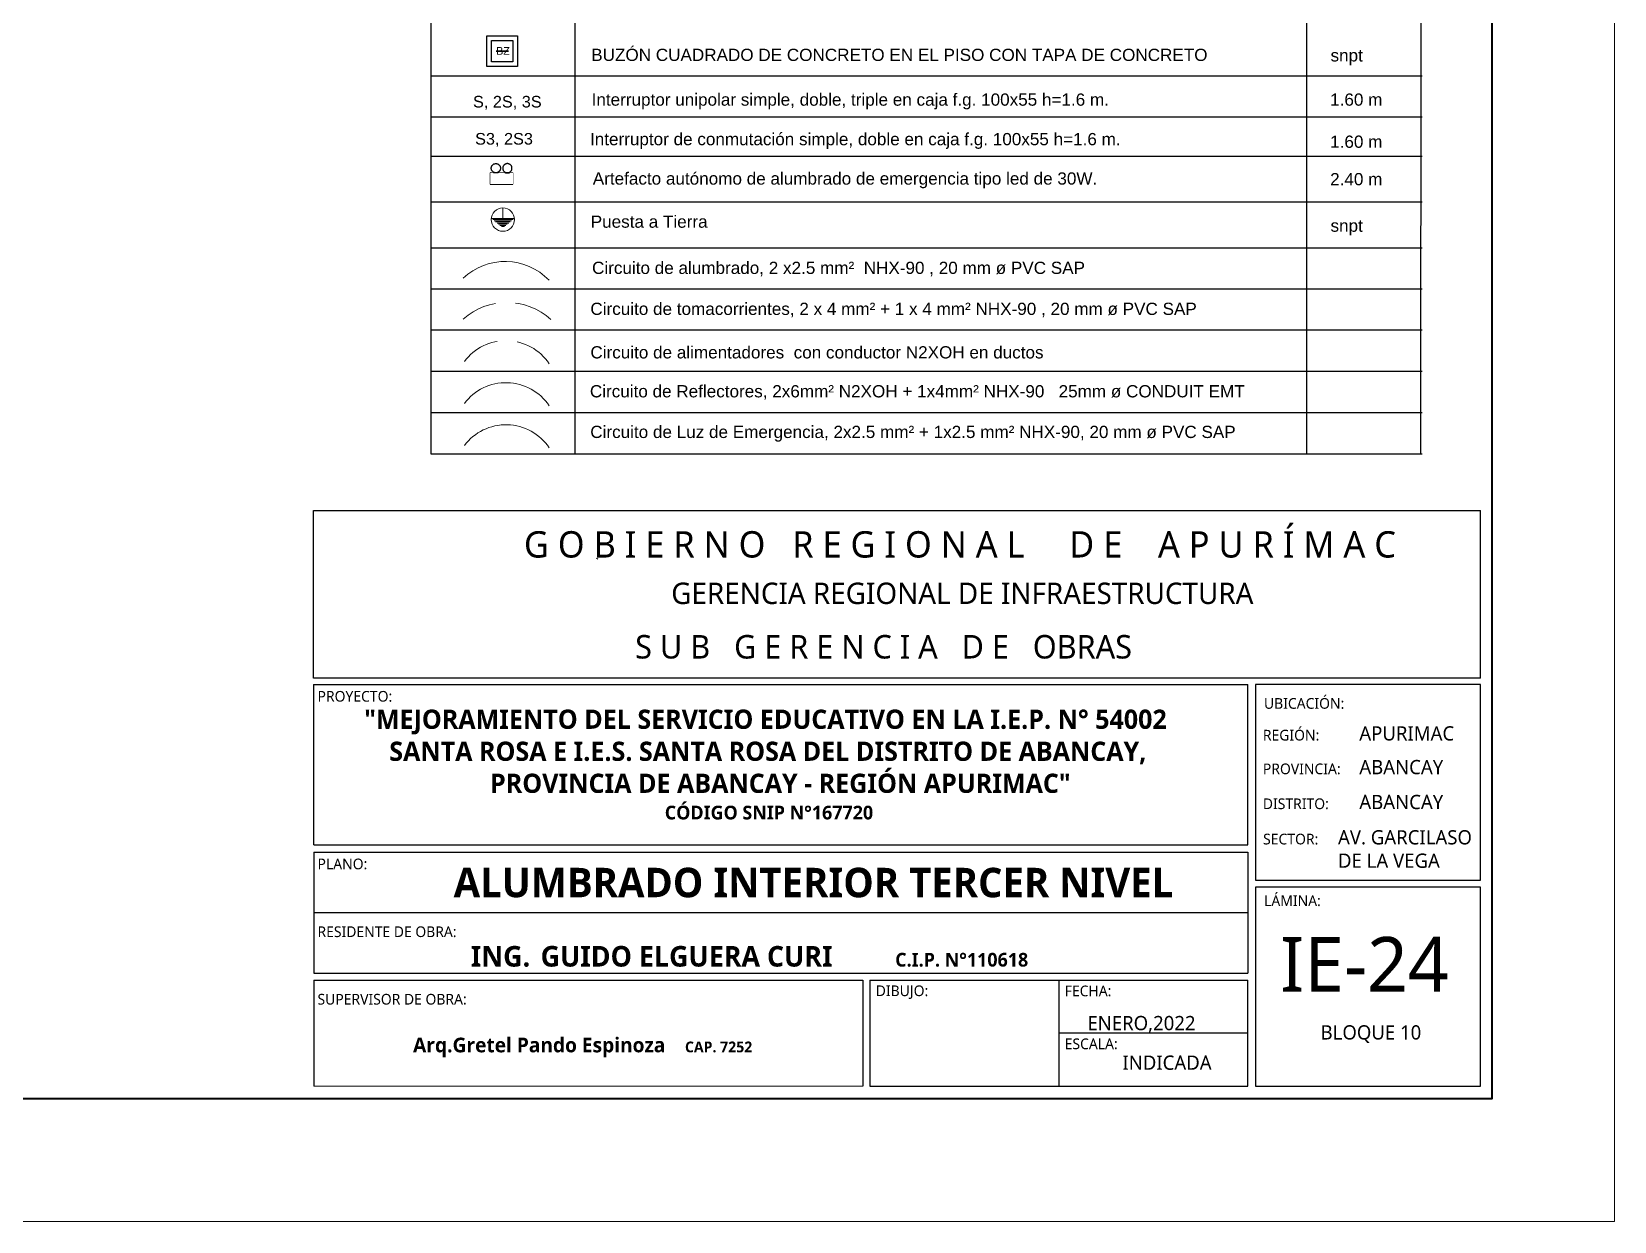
# Model space of a CAD drawing. Header units: metres. Extents: x -17 to 101, y 0 to 79.
# Drawn here: x 37.19 to 50.1, y 0 to 9.71 of the extents above; entities that cross this region are included whole.
import ezdxf
from ezdxf.enums import TextEntityAlignment as Align

# ---------------------------------------------------------------- set-up
doc = ezdxf.new("R2010")
doc.units = ezdxf.units.M
doc.set_wipeout_variables(frame=1)
doc.linetypes.add('CONTINUA', pattern=[0])
doc.linetypes.add('DASHED2', pattern=[0.375, 0.25, -0.125])
for name, color, linetype, lineweight in [('ALUMBRADO', 1, 'Continuous', 30), ('ARQ', 252, 'Continuous', 0), ('Cotas varias El', 253, 'Continuous', 13), ('Emergencia', 20, 'Continuous', 25), ('IE_ALIMENTADORES', 5, 'Continuous', 30), ('LINEAS_IND.', 252, 'Continuous', 5), ('Membrete', 250, 'Continuous', 15), ('ROTULO', 253, 'Continuous', 0)]:
    doc.layers.add(name, color=color, linetype=linetype, lineweight=lineweight)
doc.layers.add('IE-LEYENDA', color=142, linetype='Continuous')
doc.styles.add('Generales', font='trebuc.ttf', dxfattribs={"height": 0.1})
doc.styles.get("Standard").update_dxf_attribs({"font": 'arial.ttf'})
doc.styles.add('style1', font='arial.ttf', dxfattribs={"height": 0.35})

# ---------------------------------------------------------------- blocks, each defined once
blk = doc.blocks.new('Emergencia')
at = {"color": 1, "lineweight": 5}
blk.add_wipeout([(-0.077, -0.439), (-0.07, -0.435), (-0.064, -0.43), (-0.058, -0.425), (-0.052, -0.42), (-0.047, -0.413), (-0.042, -0.407), (-0.038, -0.4), (-0.034, -0.393), (-0.031, -0.386), (-0.029, -0.378), (-0.027, -0.37), (-0.026, -0.363), (-0.025, -0.355), (-0.025, -0.347), (-0.026, -0.339), (-0.027, -0.331), (-0.029, -0.323), (-0.031, -0.316), (-0.034, -0.308), (-0.038, -0.301), (-0.042, -0.294), (-0.047, -0.288), (-0.052, -0.282), (-0.058, -0.276), (-0.064, -0.271), (-0.07, -0.266), (-0.077, -0.262), (-0.084, -0.259), (-0.092, -0.256), (-0.099, -0.253), (-0.107, -0.251), (-0.115, -0.25), (-0.123, -0.249), (-0.131, -0.25), (-0.139, -0.25), (-0.146, -0.251), (-0.154, -0.253), (-0.162, -0.256), (-0.169, -0.259), (-0.176, -0.262), (-0.183, -0.267), (-0.189, -0.271), (-0.195, -0.276), (-0.201, -0.282), (-0.206, -0.288), (-0.211, -0.295), (-0.215, -0.301), (-0.219, -0.309), (-0.222, -0.316), (-0.224, -0.323), (-0.226, -0.331), (-0.227, -0.339), (-0.228, -0.347), (-0.228, -0.355), (-0.227, -0.363), (-0.226, -0.371), (-0.224, -0.379), (-0.222, -0.386), (-0.218, -0.393), (-0.215, -0.401), (-0.211, -0.407), (-0.206, -0.414), (-0.201, -0.42), (-0.195, -0.425), (-0.189, -0.431), (-0.183, -0.435), (-0.176, -0.439), (-0.169, -0.443), (-0.161, -0.446), (-0.154, -0.448), (-0.146, -0.45), (-0.138, -0.452), (-0.13, -0.452), (-0.122, -0.452), (-0.114, -0.452), (-0.107, -0.45), (-0.099, -0.448), (-0.091, -0.446), (-0.084, -0.443)], dxfattribs=at).dxf.layer = 'Emergencia'
at = {"layer": 'Emergencia', "color": 240, "true_color": 0xed1f24}
blk.add_lwpolyline([(-0.25, -0.25), (0.25, -0.25), (0.25, 0), (-0.25, 0)], close=True, dxfattribs=at)
at = {"color": 240, "lineweight": 5, "true_color": 0xed1f24}
blk.add_wipeout([(-0.25, -0.25), (0.25, -0.25), (0.25, 0), (-0.25, 0)], dxfattribs=at).dxf.layer = 'Emergencia'
at = {"layer": 'Emergencia', "color": 1}
blk.add_lwpolyline([(-0.077, -0.439), (-0.07, -0.435), (-0.064, -0.43), (-0.058, -0.425), (-0.052, -0.42), (-0.047, -0.413), (-0.042, -0.407), (-0.038, -0.4), (-0.034, -0.393), (-0.031, -0.386), (-0.029, -0.378), (-0.027, -0.37), (-0.026, -0.363), (-0.025, -0.355), (-0.025, -0.347), (-0.026, -0.339), (-0.027, -0.331), (-0.029, -0.323), (-0.031, -0.316), (-0.034, -0.308), (-0.038, -0.301), (-0.042, -0.294), (-0.047, -0.288), (-0.052, -0.282), (-0.058, -0.276), (-0.064, -0.271), (-0.07, -0.266), (-0.077, -0.262), (-0.084, -0.259), (-0.092, -0.256), (-0.099, -0.253), (-0.107, -0.251), (-0.115, -0.25), (-0.123, -0.249), (-0.131, -0.25), (-0.139, -0.25), (-0.146, -0.251), (-0.154, -0.253), (-0.162, -0.256), (-0.169, -0.259), (-0.176, -0.262), (-0.183, -0.267), (-0.189, -0.271), (-0.195, -0.276), (-0.201, -0.282), (-0.206, -0.288), (-0.211, -0.295), (-0.215, -0.301), (-0.219, -0.309), (-0.222, -0.316), (-0.224, -0.323), (-0.226, -0.331), (-0.227, -0.339), (-0.228, -0.347), (-0.228, -0.355), (-0.227, -0.363), (-0.226, -0.371), (-0.224, -0.379), (-0.222, -0.386), (-0.218, -0.393), (-0.215, -0.401), (-0.211, -0.407), (-0.206, -0.414), (-0.201, -0.42), (-0.195, -0.425), (-0.189, -0.431), (-0.183, -0.435), (-0.176, -0.439), (-0.169, -0.443), (-0.161, -0.446), (-0.154, -0.448), (-0.146, -0.45), (-0.138, -0.452), (-0.13, -0.452), (-0.122, -0.452), (-0.114, -0.452), (-0.107, -0.45), (-0.099, -0.448), (-0.091, -0.446), (-0.084, -0.443)], close=True, dxfattribs=at)
at = {"color": 1, "lineweight": 5}
blk.add_wipeout([(0.077, -0.439), (0.07, -0.435), (0.064, -0.43), (0.058, -0.425), (0.052, -0.42), (0.047, -0.413), (0.042, -0.407), (0.038, -0.4), (0.034, -0.393), (0.031, -0.386), (0.029, -0.378), (0.027, -0.37), (0.026, -0.363), (0.025, -0.355), (0.025, -0.347), (0.026, -0.339), (0.027, -0.331), (0.029, -0.323), (0.031, -0.316), (0.034, -0.308), (0.038, -0.301), (0.042, -0.294), (0.047, -0.288), (0.052, -0.282), (0.058, -0.276), (0.064, -0.271), (0.07, -0.266), (0.077, -0.262), (0.084, -0.259), (0.092, -0.256), (0.099, -0.253), (0.107, -0.251), (0.115, -0.25), (0.123, -0.249), (0.131, -0.25), (0.139, -0.25), (0.146, -0.251), (0.154, -0.253), (0.162, -0.256), (0.169, -0.259), (0.176, -0.262), (0.183, -0.267), (0.189, -0.271), (0.195, -0.276), (0.201, -0.282), (0.206, -0.288), (0.211, -0.295), (0.215, -0.301), (0.219, -0.309), (0.222, -0.316), (0.224, -0.323), (0.226, -0.331), (0.227, -0.339), (0.228, -0.347), (0.228, -0.355), (0.227, -0.363), (0.226, -0.371), (0.224, -0.379), (0.222, -0.386), (0.218, -0.393), (0.215, -0.401), (0.211, -0.407), (0.206, -0.414), (0.201, -0.42), (0.195, -0.425), (0.189, -0.431), (0.183, -0.435), (0.176, -0.439), (0.169, -0.443), (0.161, -0.446), (0.154, -0.448), (0.146, -0.45), (0.138, -0.452), (0.13, -0.452), (0.122, -0.452), (0.114, -0.452), (0.107, -0.45), (0.099, -0.448), (0.091, -0.446), (0.084, -0.443)], dxfattribs=at).dxf.layer = 'Emergencia'
at = {"layer": 'Emergencia', "color": 1}
blk.add_lwpolyline([(0.077, -0.439), (0.07, -0.435), (0.064, -0.43), (0.058, -0.425), (0.052, -0.42), (0.047, -0.413), (0.042, -0.407), (0.038, -0.4), (0.034, -0.393), (0.031, -0.386), (0.029, -0.378), (0.027, -0.37), (0.026, -0.363), (0.025, -0.355), (0.025, -0.347), (0.026, -0.339), (0.027, -0.331), (0.029, -0.323), (0.031, -0.316), (0.034, -0.308), (0.038, -0.301), (0.042, -0.294), (0.047, -0.288), (0.052, -0.282), (0.058, -0.276), (0.064, -0.271), (0.07, -0.266), (0.077, -0.262), (0.084, -0.259), (0.092, -0.256), (0.099, -0.253), (0.107, -0.251), (0.115, -0.25), (0.123, -0.249), (0.131, -0.25), (0.139, -0.25), (0.146, -0.251), (0.154, -0.253), (0.162, -0.256), (0.169, -0.259), (0.176, -0.262), (0.183, -0.267), (0.189, -0.271), (0.195, -0.276), (0.201, -0.282), (0.206, -0.288), (0.211, -0.295), (0.215, -0.301), (0.219, -0.309), (0.222, -0.316), (0.224, -0.323), (0.226, -0.331), (0.227, -0.339), (0.228, -0.347), (0.228, -0.355), (0.227, -0.363), (0.226, -0.371), (0.224, -0.379), (0.222, -0.386), (0.218, -0.393), (0.215, -0.401), (0.211, -0.407), (0.206, -0.414), (0.201, -0.42), (0.195, -0.425), (0.189, -0.431), (0.183, -0.435), (0.176, -0.439), (0.169, -0.443), (0.161, -0.446), (0.154, -0.448), (0.146, -0.45), (0.138, -0.452), (0.13, -0.452), (0.122, -0.452), (0.114, -0.452), (0.107, -0.45), (0.099, -0.448), (0.091, -0.446), (0.084, -0.443)], close=True, dxfattribs=at)
blk = doc.blocks.new('buzon')
at = {"layer": 'IE_ALIMENTADORES', "color": 32, "true_color": 0xcd6928}
for points in [[(-0.5, 0.5), (0.5, 0.5), (0.5, -0.5), (-0.5, -0.5)], [(-0.35, 0.35), (0.35, 0.35), (0.35, -0.35), (-0.35, -0.35)], [(-0.2, 0), (0.2, 0), (0.2, 0), (-0.2, 0)]]:
    blk.add_lwpolyline(points, close=True, dxfattribs=at)
at = {"layer": 'IE_ALIMENTADORES', "insert": (-0.2, 0.134), "char_height": 0.25, "attachment_point": 1}
blk.add_mtext_dynamic_manual_height_columns('BZ', width=1.91773, gutter_width=12.5, heights=[0], dxfattribs=at)
blk = doc.blocks.new('LYYYDD')
at = {"layer": 'IE-LEYENDA', "linetype": 'Continuous'}
for p, q in [((50.523, 52.331), (50.5231, 42.1254)), ((56.0206, 42.1252), (56.0209, 51.9642)), ((56.737, 42.1252), (56.7421, 51.9642)), ((51.4259, 50.4102), (51.4257, 42.1254)), ((50.523, 44.4973), (56.7448, 44.4971)), ((50.5228, 44.2395), (56.7448, 44.2394)), ((50.5228, 43.9934), (56.7448, 43.9932)), ((50.523, 43.7076), (56.7448, 43.7074)), ((50.523, 43.4185), (56.7447, 43.4184)), ((50.523, 43.1602), (56.7447, 43.16)), ((50.523, 42.9033), (56.7447, 42.9032)), ((50.523, 42.6435), (56.7447, 42.6434)), ((50.5231, 42.3852), (56.7447, 42.385)), ((50.5231, 42.1254), (56.7447, 42.1252))]:
    blk.add_line(p, q, dxfattribs=at)
at = {"layer": 'ROTULO', "color": 7, "linetype": 'Continuous', "ltscale": 30}
blk.add_line((50.9736, 43.6684), (50.9733, 43.6047), dxfattribs=at)
at = {"layer": 'ROTULO', "color": 7, "linetype": 'Continuous'}
for p, q in [((50.9015, 43.6024), (51.0472, 43.6024)), ((50.9106, 43.5951), (51.0381, 43.5951)), ((50.9197, 43.5878), (51.029, 43.5878)), ((50.9288, 43.5805), (51.0199, 43.5805)), ((50.938, 43.5732), (51.0108, 43.5732)), ((50.9471, 43.5659), (51.0017, 43.5659)), ((50.9562, 43.5586), (50.9926, 43.5586)), ((50.9653, 43.5513), (50.9835, 43.5513))]:
    blk.add_line(p, q, dxfattribs=at)
at = {"layer": 'ROTULO', "color": 1}
blk.add_circle((50.9744, 43.5952), 0.0732, dxfattribs=at)
blk.add_arc((50.9881, 42.9501), 0.3823, 43.67323, 133.58082, dxfattribs=at)
at = {"layer": 'ROTULO', "color": 5, "linetype": 'DASHED2'}
blk.add_arc((50.9993, 42.6668), 0.4084, 47.41368, 132.16389, dxfattribs=at)
at = {"layer": 'ROTULO', "color": 4, "linetype": 'DASHED2'}
blk.add_arc((50.9939, 42.509), 0.3265, 33.81107, 143.23341, dxfattribs=at)
at = {"layer": 'ROTULO', "color": 4, "linetype": 'CONTINUA'}
blk.add_arc((50.9939, 42.2451), 0.3265, 33.81107, 143.23341, dxfattribs=at)
at = {"layer": 'ROTULO', "color": 6, "linetype": 'CONTINUA'}
blk.add_arc((50.9939, 41.9811), 0.3265, 33.81107, 143.23341, dxfattribs=at)
at = {"layer": 'IE_ALIMENTADORES', "xscale": 0.1920000000000001, "yscale": 0.1920000000000001, "zscale": 0.1920000000000001}
blk.add_blockref('buzon', (50.9706, 44.6526), dxfattribs=at)
at = {"layer": 'IE-LEYENDA', "style": 'style1'}
for s, p in [('BUZÓN CUADRADO DE CONCRETO EN EL PISO CON TAPA DE CONCRETO', (51.5289, 44.5911)), ('snpt', (56.1694, 44.5879)), ('Interruptor unipolar simple, doble, triple en caja f.g. 100x55 h=1.6 m.', (51.5314, 44.3104)), ('1.60 m', (56.1669, 44.3104)), ('Interruptor de conmutación simple, doble en caja f.g. 100x55 h=1.6 m.', (51.5211, 44.0622)), ('1.60 m', (56.1669, 44.0459)), ('Artefacto autónomo de alumbrado de emergencia tipo led de 30W.', (51.5386, 43.815)), ('2.40 m', (56.1669, 43.8108)), ('snpt', (56.1693, 43.519)), ('Circuito de alumbrado, 2 x2.5 mm²  NHX-90 , 20 mm ø PVC SAP', (51.534, 43.2542)), ('Circuito de tomacorrientes, 2 x 4 mm² + 1 x 4 mm² NHX-90 , 20 mm ø PVC SAP', (51.5234, 42.9969)), ('Circuito de alimentadores  con conductor N2XOH en ductos', (51.5236, 42.7238)), ('Circuito de Reflectores, 2x6mm² N2XOH + 1x4mm² NHX-90   25mm ø CONDUIT EMT', (51.5205, 42.4794)), ('Circuito de Luz de Emergencia, 2x2.5 mm² + 1x2.5 mm² NHX-90, 20 mm ø PVC SAP', (51.5228, 42.2243))]:
    blk.add_text(s, height=0.0768, rotation=359.99834, dxfattribs=at).set_placement(p)
blk.add_text('Puesta a Tierra', height=0.0768, rotation=359.99834, dxfattribs=at).set_placement((51.8925, 43.5442), align=Align.CENTER)
at = {"layer": 'ROTULO', "style": 'style1'}
for s, p in [('S, 2S, 3S', (50.7867, 44.299)), ('S3, 2S3', (50.7999, 44.066))]:
    blk.add_text(s, height=0.07304, rotation=359.99834, dxfattribs=at).set_placement(p)
at = {"layer": 'ROTULO', "xscale": 0.2852197920000004, "yscale": 0.2852197920000004, "zscale": 0.2852197920000004, "rotation": 179.9518922148181}
blk.add_blockref('Emergencia', (50.9662, 43.818), dxfattribs=at)

msp = doc.modelspace()

# ---------------------------------------------------------------- linework, layer by layer
at = {"layer": 'Cotas varias El'}
msp.add_lwpolyline([(0, 35.5), (50.1, 35.5), (50.1, 0), (0, 0), (0, 35.5)], dxfattribs=at)
at = {"layer": 'Cotas varias El', "lineweight": 40}
msp.add_lwpolyline([(1, 34.5), (49.1, 34.5), (49.1, 1), (1, 1)], close=True, dxfattribs=at)
at = {"layer": 'LINEAS_IND.', "color": 7, "ltscale": 0.5}
msp.add_line((41.794, 5.411, 0.571), (41.805, 5.405, 0.571), dxfattribs=at)
msp.add_line((41.794, 5.411, 0.571), (41.805, 5.405, 0.571), dxfattribs=at)
at = {"layer": 'Membrete', "color": 7, "lineweight": 30, "ltscale": 0.5}
for p, q in [((39.486, 4.432), (39.486, 5.801)), ((39.486, 5.801), (49.007, 5.801)), ((49.007, 4.432), (39.486, 4.432)), ((39.486, 4.382), (47.109, 4.382)), ((39.486, 4.382), (39.486, 3.073)), ((39.487, 3.073), (47.109, 3.073)), ((39.487, 3.014), (47.109, 3.014)), ((39.487, 3.014), (39.487, 2.024)), ((47.109, 3.014), (47.109, 2.024)), ((47.109, 2.519), (39.487, 2.519)), ((39.487, 2.024), (47.109, 2.024)), ((39.487, 1.968), (43.967, 1.968)), ((39.487, 1.968), (39.487, 1.103)), ((43.967, 1.968), (43.967, 1.103)), ((44.025, 1.968), (47.109, 1.968)), ((44.025, 1.968), (44.025, 1.103)), ((47.109, 1.536), (45.567, 1.536))]:
    msp.add_line(p, q, dxfattribs=at)
at = {"layer": 'Membrete', "color": 7, "lineweight": 20, "ltscale": 0.5}
msp.add_line((49.007, 5.801), (39.486, 5.801), dxfattribs=at)
msp.add_lwpolyline([(49.007, 4.432), (49.007, 5.801)], dxfattribs=at)
at = {"layer": 'Membrete', "color": 7, "lineweight": 30, "ltscale": 0.5}
for points in [[(49.007, 4.432), (49.007, 5.801)], [(47.109, 3.073), (47.109, 4.382)], [(44.025, 1.103), (47.109, 1.103), (47.109, 1.968)], [(45.567, 1.968), (45.567, 1.103)]]:
    msp.add_lwpolyline(points, dxfattribs=at)
for points in [[(49.007, 4.382), (47.172, 4.382), (47.172, 2.784), (49.007, 2.784)], [(49.007, 2.728), (47.172, 2.728), (47.172, 1.103), (49.007, 1.103)]]:
    msp.add_lwpolyline(points, close=True, dxfattribs=at)
at = {"layer": 'Membrete', "color": 7, "lineweight": 18, "ltscale": 0.5}
msp.add_lwpolyline([(39.487, 1.103), (43.967, 1.103)], dxfattribs=at)
msp.add_lwpolyline([(39.487, 1.103), (43.967, 1.103)], dxfattribs=at)

# ---------------------------------------------------------------- texts
at = {"layer": 'ARQ', "ltscale": 0.5, "insert": (40.298, 1.499), "char_height": 0.11921, "width": 4.28418, "attachment_point": 1, "style": 'Generales'}
msp.add_mtext('{\\fTrebuchet MS|b1|i0|c0|p34;\\H1.0054x;Arq.Gretel Pando Espinoza \\H0.73511x;    CAP. 7252}', dxfattribs=at)
at = {"layer": 'Membrete', "color": 7, "lineweight": 5, "style": 'Generales'}
for s, height, p in [('G O B I E R N O   R E G I O N A L     D E    A P U R Í M A C   ', 0.21504, (41.202, 5.417)), ('GERENCIA REGIONAL DE INFRAESTRUCTURA', 0.17436, (42.404, 5.038)), ('S U B   G E R E N C I A   D E   OBRAS', 0.19179, (42.11, 4.593))]:
    msp.add_text(s, height=height, dxfattribs=at).set_placement(p)
at = {"layer": 'Membrete', "color": 7, "ltscale": 0.5, "style": 'Generales'}
for s, height, p in [('PROYECTO:', 0.0872, (39.518, 4.241)), ('UBICACIÓN:', 0.0872, (47.241, 4.183)), ('REGIÓN:', 0.0872, (47.232, 3.924)), ('APURIMAC', 0.1162, (48.019, 3.924)), ('ABANCAY', 0.1162, (48.019, 3.649)), ('PROVINCIA:', 0.0872, (47.232, 3.649)), ('DISTRITO:', 0.0872, (47.232, 3.364)), ('ABANCAY', 0.1162, (48.019, 3.364)), ('SECTOR: ', 0.0872, (47.234, 3.076)), ('AV. GARCILASO  ', 0.11624, (47.845, 3.076)), ('DE LA VEGA', 0.1162, (47.845, 2.885)), ('PLANO:', 0.0872, (39.518, 2.873)), ('LÁMINA:', 0.0872, (47.242, 2.573)), ('RESIDENTE DE OBRA:', 0.08718, (39.518, 2.32)), ('IE-24', 0.448, (47.372, 1.873)), ('SUPERVISOR DE OBRA:', 0.08718, (39.518, 1.769)), ('DIBUJO:', 0.0872, (44.073, 1.838)), ('FECHA:', 0.0872, (45.615, 1.837)), ('ENERO,2022', 0.1162, (45.8, 1.56)), ('BLOQUE 10', 0.1162, (47.703, 1.484)), ('ESCALA:', 0.0872, (45.615, 1.405)), ('INDICADA', 0.1162, (46.086, 1.237))]:
    msp.add_text(s, height=height, dxfattribs=at).set_placement(p)
at = {"layer": 'Membrete', "color": 7, "ltscale": 0.5, "attachment_point": 1, "style": 'Generales'}
for s, insert, char_height, width in [('\\pi0.5376;{\\fTrebuchet MS|b1|i0|c0|p34;\\H0.6891x;"MEJORAMIENTO DEL SERVICIO EDUCATIVO EN LA I.E.P. N° 54002 \\P\\pi0.74287;SANTA ROSA E I.E.S. SANTA ROSA DEL DISTRITO DE ABANCAY, \\P\\pi1.5647;PROVINCIA DE ABANCAY - REGIÓN APURIMAC"\\H1.4512x;\\P\\pi2.9906;\\H0.49222x;CÓDIGO SNIP N°167720}', (39.361, 4.176), 0.227544, 7.67255), ('{\\fTrebuchet MS|b1|i0|c0|p34;ALUMBRADO INTERIOR TERCER NIVEL}', (40.629, 2.885), 0.24019, 7.41882), ('\\pi-0.47999,l0.66961,t0.66961;{\\fTrebuchet MS|b1|i0|c0|p34;\\H0.88598x;ING.^IGUIDO ELGUERA CURI         \\H0.66667x;C.I.P. N°110618}', (40.58, 2.247), 0.18962, 5.90179)]:
    msp.add_mtext(s, dxfattribs=dict(at, insert=insert, char_height=char_height, width=width))

# ---------------------------------------------------------------- next in the draw order: block references
at = {"layer": 'ALUMBRADO', "xscale": 1.3, "yscale": 1.3, "zscale": 1.3}
msp.add_blockref('LYYYDD', (-25.236, -48.499), dxfattribs=at)

doc.saveas('drawing.dxf')
